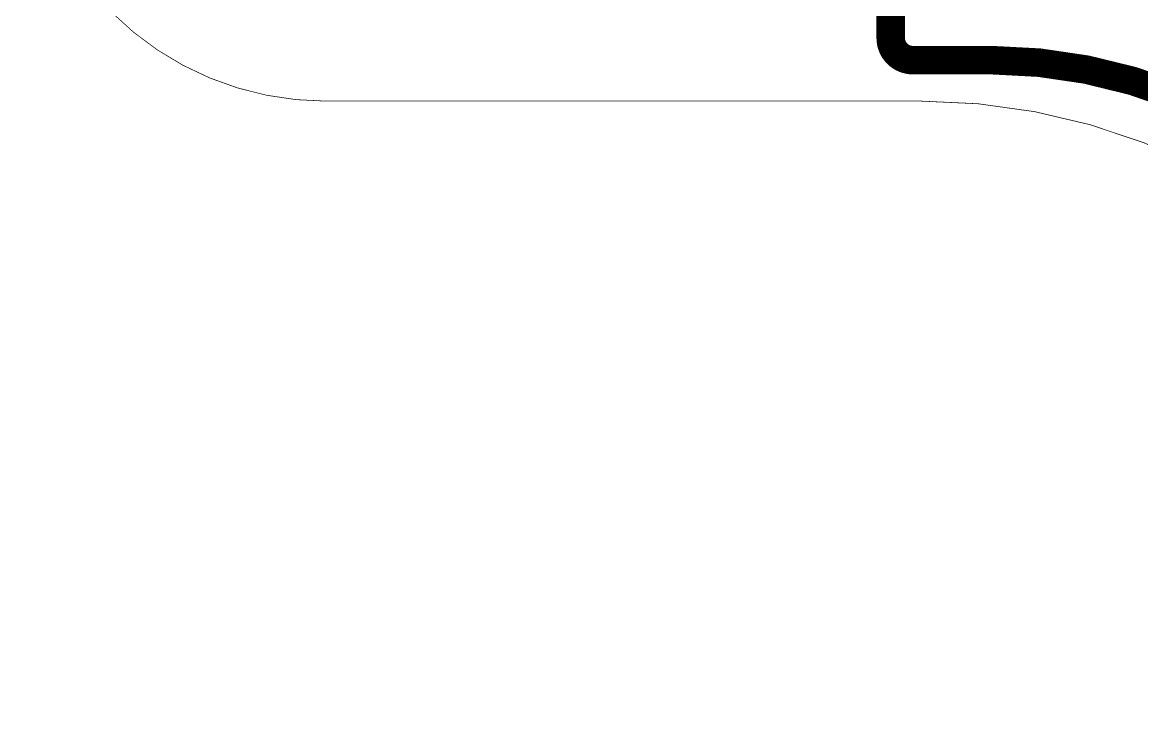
# Model space of a CAD drawing. Header units: inches. Extents: x 0 to 207, y -1 to 213.
# Drawn here: x -0.213 to 0.572, y -0.646 to -0.157 of the extents above; entities that cross this region are included whole.
import ezdxf

# ---------------------------------------------------------------- set-up
doc = ezdxf.new("R2010")
doc.units = ezdxf.units.IN
doc.header["$MEASUREMENT"] = 0
doc.layers.add('Board Outline', color=216, linetype='Continuous')
doc.layers.add('Bottom Layer', color=5, linetype='Continuous')

msp = doc.modelspace()

# ---------------------------------------------------------------- linework, layer by layer
at = {"layer": 'Board Outline'}
for points in [[(1e-07, -0.2125983, 0.0005, 0.0005, -0.4142135623730951), (-0.2125983, 1e-07, 0.0005, 0.0005, 0)], [(1e-07, -0.2125983, 0.0005, 0.0005, -0.4142135623730951), (-0.2125983, 1e-07, 0.0005, 0.0005, 0)], [(1e-07, -0.2125983, 0.0005, 0.0005, -0.4142135623730951), (-0.2125983, 1e-07, 0.0005, 0.0005, 0)], [(1e-07, -0.2125983, 0.0005, 0.0005, -0.4142135623730951), (-0.2125983, 1e-07, 0.0005, 0.0005, 0)], [(1e-07, -0.2125984, 0.0005, 0.0005, 0), (0.4173229, -0.2125984, 0.0005, 0.0005, 0)], [(1e-07, -0.2125984, 0.0005, 0.0005, 0), (0.4173229, -0.2125984, 0.0005, 0.0005, 0)], [(1e-07, -0.2125984, 0.0005, 0.0005, 0), (0.4173229, -0.2125984, 0.0005, 0.0005, 0)], [(1e-07, -0.2125984, 0.0005, 0.0005, 0), (0.4173229, -0.2125984, 0.0005, 0.0005, 0)], [(0.4173229, -0.2125983, 0.0005, 0.0005, -0.4142135623730951), (0.8503938, -0.6456692, 0.0005, 0.0005, 0)], [(0.4173229, -0.2125983, 0.0005, 0.0005, -0.4142135623730951), (0.8503938, -0.6456692, 0.0005, 0.0005, 0)], [(0.4173229, -0.2125983, 0.0005, 0.0005, -0.4142135623730951), (0.8503938, -0.6456692, 0.0005, 0.0005, 0)], [(0.4173229, -0.2125983, 0.0005, 0.0005, -0.4142135623730951), (0.8503938, -0.6456692, 0.0005, 0.0005, 0)]]:
    msp.add_lwpolyline(points, format="xyseb", dxfattribs=at)
for points in [[(-0.0001249, -0.2125983, 0.00025, 0.00025, 1), (0.0001251, -0.2125983, 0.00025, 0.00025, 1)], [(-0.0001249, -0.2125983, 0.00025, 0.00025, 1), (0.0001251, -0.2125983, 0.00025, 0.00025, 1)], [(-0.0001249, -0.2125983, 0.00025, 0.00025, 1), (0.0001251, -0.2125983, 0.00025, 0.00025, 1)], [(-0.0001249, -0.2125983, 0.00025, 0.00025, 1), (0.0001251, -0.2125983, 0.00025, 0.00025, 1)], [(-0.0001249, -0.2125984, 0.00025, 0.00025, 1), (0.0001251, -0.2125984, 0.00025, 0.00025, 1)], [(-0.0001249, -0.2125984, 0.00025, 0.00025, 1), (0.0001251, -0.2125984, 0.00025, 0.00025, 1)], [(-0.0001249, -0.2125984, 0.00025, 0.00025, 1), (0.0001251, -0.2125984, 0.00025, 0.00025, 1)], [(-0.0001249, -0.2125984, 0.00025, 0.00025, 1), (0.0001251, -0.2125984, 0.00025, 0.00025, 1)], [(0.4171979, -0.2125983, 0.00025, 0.00025, 1), (0.4174479, -0.2125983, 0.00025, 0.00025, 1)], [(0.4171979, -0.2125983, 0.00025, 0.00025, 1), (0.4174479, -0.2125983, 0.00025, 0.00025, 1)], [(0.4171979, -0.2125983, 0.00025, 0.00025, 1), (0.4174479, -0.2125983, 0.00025, 0.00025, 1)], [(0.4171979, -0.2125983, 0.00025, 0.00025, 1), (0.4174479, -0.2125983, 0.00025, 0.00025, 1)], [(0.4171979, -0.2125984, 0.00025, 0.00025, 1), (0.4174479, -0.2125984, 0.00025, 0.00025, 1)], [(0.4171979, -0.2125984, 0.00025, 0.00025, 1), (0.4174479, -0.2125984, 0.00025, 0.00025, 1)], [(0.4171979, -0.2125984, 0.00025, 0.00025, 1), (0.4174479, -0.2125984, 0.00025, 0.00025, 1)], [(0.4171979, -0.2125984, 0.00025, 0.00025, 1), (0.4174479, -0.2125984, 0.00025, 0.00025, 1)]]:
    msp.add_lwpolyline(points, format="xyseb", close=True, dxfattribs=at)
at = {"layer": 'Bottom Layer'}
for points in [[(0.3960315, -0.1683817, 0.02, 0.02, 0), (0.3960315, -0.0236122, 0.02, 0.02, 0)], [(0.4115421, -0.1838923, 0.02, 0.02, -0.4142135623730951), (0.3960315, -0.1683817, 0.02, 0.02, 0)], [(0.4115421, -0.1838923, 0.02, 0.02, 0), (0.4115422, -0.1838923, 0.02, 0.02, 0)], [(0.4115422, -0.1838923, 0.02, 0.02, 0), (0.4667458, -0.1838921, 0.02, 0.02, 0)], [(0.4667458, -0.183892, 0.02, 0.02, -0.1651268233692484), (0.6838781, -0.2590096, 0.02, 0.02, 0)]]:
    msp.add_lwpolyline(points, format="xyseb", dxfattribs=at)
for points in [[(0.3910315, -0.1683817, 0.01, 0.01, 1), (0.4010315, -0.1683817, 0.01, 0.01, 1)], [(0.3910315, -0.1683817, 0.01, 0.01, 1), (0.4010315, -0.1683817, 0.01, 0.01, 1)], [(0.4065421, -0.1838923, 0.01, 0.01, 1), (0.4165421, -0.1838923, 0.01, 0.01, 1)], [(0.4065421, -0.1838923, 0.01, 0.01, 1), (0.4165421, -0.1838923, 0.01, 0.01, 1)], [(0.4065422, -0.1838923, 0.01, 0.01, 1), (0.4165422, -0.1838923, 0.01, 0.01, 1)], [(0.4065422, -0.1838923, 0.01, 0.01, 1), (0.4165422, -0.1838923, 0.01, 0.01, 1)], [(0.4617458, -0.183892, 0.01, 0.01, 1), (0.4717458, -0.183892, 0.01, 0.01, 1)], [(0.4617458, -0.1838921, 0.01, 0.01, 1), (0.4717458, -0.1838921, 0.01, 0.01, 1)]]:
    msp.add_lwpolyline(points, format="xyseb", close=True, dxfattribs=at)

doc.saveas('drawing.dxf')
